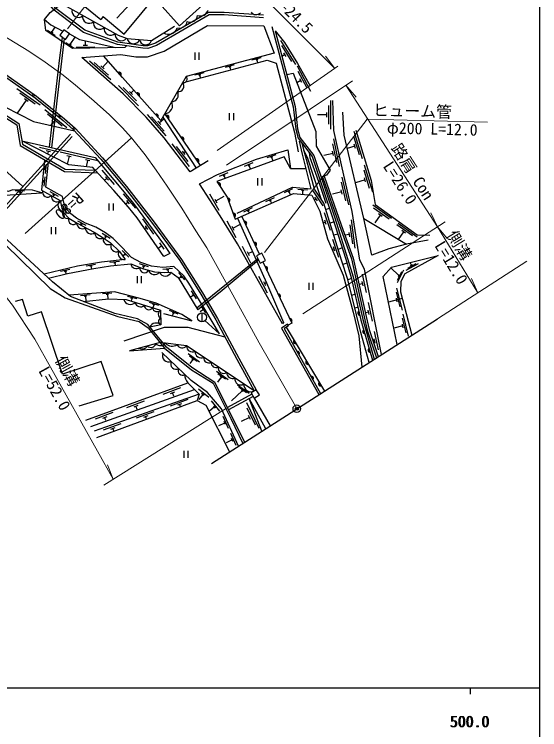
# Model space of a CAD drawing. Units: millimetres at full size, sheet at 1:1000; details may follow other scales. Extents: x 40000 to 680000, y 20000 to 380000.
# Drawn here: x 495838 to 579000, y 198357 to 311656 of the extents above; entities that cross this region are included whole.
import ezdxf
from ezdxf.enums import TextEntityAlignment as Align

# ---------------------------------------------------------------- set-up
doc = ezdxf.new("R2010")
doc.units = ezdxf.units.MM
doc.header["$LTSCALE"] = 1000
doc.header["$PDMODE"] = 32
doc.header["$PDSIZE"] = 500
doc.linetypes.add('CHAIN', pattern=[18.5, 12, -1.5, 3.5, -1.5])
for name, color, linetype, lineweight in [('M-BGD', 7, 'Continuous', 25), ('M-BMK', 2, 'CHAIN', 13), ('M-BMK-OTRS', 5, 'Continuous', 25), ('M-BMK-SRVR', 3, 'Continuous', 25), ('M-STR-HTXT', 7, 'Continuous', 13), ('M-TTL-BAND', 7, 'Continuous', 25)]:
    doc.layers.add(name, color=color, linetype=linetype, lineweight=lineweight)
doc.layers.add('M-OTRS', color=6, linetype='Continuous')
doc.styles.add('ＭＳ ゴシック', font='')
doc.styles.get('ＭＳ ゴシック').set_extended_font_data('MS Gothic')

msp = doc.modelspace()

# ---------------------------------------------------------------- hatches: boundary and pattern name
at = {"layer": 'M-BGD'}
for points in [[(512289, 302435), (512704, 301967, 0.84072)], [(515184, 299164), (515598, 298695, 0.84072)], [(518165, 295795), (518579, 295326, 0.84072)], [(519878, 295638), (520232, 295122, 0.84072)], [(522243, 292192), (522597, 291675, 0.84072)], [(524601, 288754), (524955, 288238, 0.84072)], [(528032, 284946), (528384, 284429, 0.84072)], [(529625, 282523), (529838, 281935, 0.84072)], [(530488, 280140), (530701, 279552, 0.84072)], [(532221, 278864), (532487, 278298, 0.84072)], [(533789, 275528), (534055, 274961, 0.84072)], [(535538, 271668), (535804, 271102, 0.84072)], [(537569, 267347), (537835, 266781, 0.84072)], [(550527, 264013), (550389, 264624, 0.84072)], [(539397, 263456), (539664, 262890, 0.84072)], [(551329, 261084), (551154, 261685, 0.84072)], [(540447, 259501), (540127, 260038, 0.84072)], [(552186, 258146), (552011, 258747, 0.84072)], [(540559, 258259), (540865, 257713, 0.84072)], [(542394, 256237), (542073, 256774, 0.84072)], [(542762, 254316), (543067, 253770, 0.84072)], [(544424, 252832), (544104, 253369, 0.84072)]]:
    msp.add_hatch(color=256, dxfattribs=at).paths.add_polyline_path(points)

# ---------------------------------------------------------------- linework, layer by layer
for p, q in [((509885, 311284), (509514, 310834)), ((509885, 311284), (513235, 308520)), ((501779, 308849), (502304, 309628)), ((501073, 309144), (502317, 308305)), ((501634, 308947), (501924, 308751)), ((503974, 307188), (505218, 306350)), ((504680, 306893), (505464, 308057)), ((507098, 306768), (507083, 307445)), ((540393, 303686), (538019, 307509)), ((504534, 306991), (504825, 306796)), ((505604, 306436), (508604, 306501)), ((506748, 306761), (507448, 306776)), ((513323, 306403), (513603, 306658)), ((539742, 304165), (538160, 306713)), ((524399, 305589), (524399, 304471)), ((525065, 305589), (525065, 304471)), ((538696, 305281), (538200, 304973)), ((538881, 304984), (538512, 305578)), ((507717, 304282), (511099, 301313)), ((508479, 304012), (510733, 302033)), ((509804, 303248), (510682, 304249)), ((534907, 304765), (533456, 304382)), ((534389, 304474), (534051, 304384)), ((534220, 304429), (534336, 303990)), ((509541, 303479), (510067, 303018)), ((530638, 303638), (529188, 303255)), ((530120, 303346), (529782, 303256)), ((529951, 303301), (530072, 302845)), ((542786, 299451), (540668, 303421)), ((542169, 299971), (540756, 302618)), ((525864, 302376), (524413, 301993)), ((525346, 302084), (525008, 301995)), ((525177, 302040), (525302, 301565)), ((541362, 300845), (541033, 301462)), ((512311, 300387), (515473, 297184)), ((541198, 301153), (540556, 300811)), ((499921, 297262), (496249, 299863)), ((499136, 297451), (496688, 299184)), ((513052, 300064), (515160, 297929)), ((514073, 299456), (514565, 298958)), ((514319, 299207), (514760, 299642)), ((497738, 298073), (496267, 295995)), ((498024, 297870), (497453, 298275)), ((545932, 293484), (545932, 297984)), ((545632, 294234), (545632, 297234)), ((504174, 293700), (500680, 296535)), ((503403, 293939), (501073, 295830)), ((516861, 295800), (519806, 292398)), ((525308, 287724), (519663, 295952)), ((529863, 296015), (529863, 294897)), ((530530, 296015), (530530, 294897)), ((545332, 295734), (543832, 295734)), ((545332, 295384), (545332, 296084)), ((502049, 294651), (501569, 294060)), ((502321, 294431), (501777, 294872)), ((517579, 295429), (519542, 293161)), ((518558, 294756), (519016, 294227)), ((518787, 294491), (519507, 295114)), ((519335, 295377), (524602, 287293)), ((550959, 288785), (549649, 293090)), ((547337, 287535), (546410, 291938)), ((550454, 289415), (549581, 292285)), ((502729, 289894), (499804, 290561)), ((520787, 291126), (523527, 287556)), ((521482, 290713), (523308, 288334)), ((546889, 288207), (546271, 291143)), ((549730, 290763), (548536, 290399)), ((549832, 290428), (549628, 291097)), ((501541, 289857), (500859, 290013)), ((501200, 289935), (501107, 289527)), ((506031, 289140), (503106, 289808)), ((504843, 289103), (504161, 289259)), ((504502, 289181), (504218, 287939)), ((509065, 288448), (506039, 289138)), ((522420, 289984), (522846, 289428)), ((522633, 289706), (522898, 289909)), ((537218, 289408), (535804, 288910)), ((536726, 289076), (536396, 288960)), ((536561, 289018), (536769, 288428)), ((546286, 289613), (544819, 289304)), ((546358, 289270), (546214, 289955)), ((500767, 286437), (500916, 287930)), ((507775, 288434), (507093, 288590)), ((507434, 288512), (507204, 287503)), ((533606, 288140), (532217, 287572)), ((533130, 287783), (532806, 287651)), ((500693, 287198), (500482, 287219)), ((500675, 287024), (500710, 287372)), ((511696, 284694), (509767, 286991)), ((532968, 287717), (533212, 287122)), ((539546, 287257), (542037, 287255)), ((552073, 284094), (551200, 286965)), ((552578, 283464), (551268, 287769)), ((500566, 284429), (500716, 285921)), ((510502, 285649), (510138, 285343)), ((510727, 285381), (510277, 285917)), ((529659, 286541), (528275, 285963)), ((529187, 286181), (528864, 286046)), ((529025, 286113), (529217, 285655)), ((534335, 285679), (534335, 284561)), ((535001, 285679), (535001, 284561)), ((548769, 281468), (547746, 285851)), ((551451, 285107), (551247, 285777)), ((500492, 285190), (500291, 285210)), ((500474, 285016), (500509, 285364)), ((548306, 282131), (547624, 285052)), ((551349, 285442), (549819, 284976)), ((497470, 283636), (495970, 283673)), ((496891, 283500), (496541, 283509)), ((496716, 283505), (496708, 283177)), ((502840, 282805), (501534, 283543)), ((539891, 284041), (538535, 283399)), ((539435, 283659), (539119, 283509)), ((539277, 283584), (539536, 283039)), ((542230, 283830), (540733, 283919)), ((541647, 283714), (541298, 283735)), ((541473, 283725), (541439, 283157)), ((544701, 281330), (543051, 283835)), ((547673, 283523), (546212, 283182)), ((547753, 283182), (547594, 283864)), ((502266, 282957), (501961, 283129)), ((502114, 283043), (501967, 282783)), ((515051, 280931), (513138, 283242)), ((514087, 281626), (513640, 282165)), ((526728, 283244), (528217, 280639)), ((527560, 282394), (527907, 281787)), ((527733, 282091), (529036, 282835)), ((536945, 282616), (535592, 281968)), ((536491, 282232), (536176, 282081)), ((536334, 282156), (536538, 281730)), ((543625, 282417), (543343, 282231)), ((543818, 282125), (543433, 282709)), ((504096, 280072), (503497, 281447)), ((510806, 281703), (510806, 280585)), ((511472, 281703), (511472, 280585)), ((513864, 281896), (513499, 281594)), ((533463, 280990), (532125, 280312)), ((555519, 279320), (552610, 281414)), ((503659, 280700), (503489, 280626)), ((503729, 280539), (503590, 280860)), ((533018, 280596), (532706, 280438)), ((532862, 280517), (533025, 280196)), ((545866, 277394), (544917, 280240)), ((545737, 280908), (545154, 280728)), ((555148, 279217), (552714, 280970)), ((553756, 279850), (552879, 278632)), ((554040, 279645), (553472, 280054)), ((507214, 278191), (505894, 278904)), ((517907, 276827), (516174, 279275)), ((529459, 278966), (530879, 276323)), ((534662, 273669), (531839, 279678)), ((545107, 278722), (544734, 278598)), ((545218, 278390), (544996, 279054)), ((546442, 278773), (545818, 278580)), ((549813, 274622), (549202, 279080)), ((551154, 279333), (557927, 275247)), ((501676, 277931), (501676, 276814)), ((502343, 277931), (502343, 276814)), ((506636, 278332), (506329, 278499)), ((506483, 278415), (506397, 278257)), ((516796, 277878), (516502, 277670)), ((516998, 277592), (516594, 278163)), ((530268, 278095), (530599, 277478)), ((530433, 277787), (531618, 278423)), ((549414, 275324), (549006, 278296)), ((558845, 276555), (556410, 278308)), ((559629, 276360), (556621, 278526)), ((511031, 276160), (509765, 276965)), ((510465, 276342), (510170, 276530)), ((547047, 276850), (546414, 276654)), ((548913, 276769), (548172, 276668)), ((548960, 276423), (548865, 277116)), ((557452, 277188), (556576, 275971)), ((557736, 276983), (557168, 277393)), ((510318, 276436), (510124, 276132)), ((519555, 274481), (518859, 275460)), ((547226, 273161), (546259, 276000)), ((513944, 273177), (512915, 274267)), ((519207, 274970), (518633, 274563)), ((531884, 274955), (533249, 272283)), ((546459, 274484), (546165, 274384)), ((546572, 274152), (546346, 274815)), ((547740, 274648), (547110, 274403)), ((513321, 273619), (513038, 273352)), ((513441, 273492), (513201, 273746)), ((532675, 274067), (532993, 273444)), ((532834, 273756), (533530, 274111)), ((508684, 272013), (507204, 271769)), ((512469, 272519), (510980, 272337)), ((511916, 272300), (511569, 272258)), ((511743, 272279), (511791, 271884)), ((517077, 271637), (515657, 272119)), ((524716, 265150), (534364, 272985)), ((548488, 272258), (547847, 272051)), ((557855, 271144), (559836, 272212)), ((558114, 271454), (559435, 272166)), ((558703, 271942), (558483, 272350)), ((558549, 271859), (558857, 272025)), ((504616, 271254), (503156, 270913)), ((504090, 270977), (503750, 270897)), ((503920, 270937), (504006, 270569)), ((508141, 271771), (507796, 271714)), ((507968, 271743), (508036, 271336)), ((516485, 271680), (516153, 271793)), ((516319, 271736), (516200, 271386)), ((520858, 271409), (519366, 271257)), ((520301, 271201), (519953, 271166)), ((520127, 271184), (520166, 270802)), ((556716, 270296), (555423, 271495)), ((556481, 269156), (557488, 271168)), ((556515, 269558), (557186, 270900)), ((515277, 270203), (515277, 269085)), ((515944, 270203), (515944, 269085)), ((522819, 269584), (521869, 270745)), ((522228, 270069), (521870, 269777)), ((522339, 269934), (522117, 270205)), ((534475, 270199), (535862, 267539)), ((549224, 269802), (548635, 269611)), ((551568, 267589), (550950, 270525)), ((556638, 270140), (556794, 270453)), ((535273, 269318), (535596, 268698)), ((535434, 269008), (535725, 269160)), ((542448, 269132), (542448, 268014)), ((543115, 269132), (543115, 268014)), ((550966, 268995), (550410, 268878)), ((551038, 268653), (550894, 269338)), ((511300, 267489), (509805, 267370)), ((524651, 266585), (523870, 267866)), ((556915, 265303), (556317, 267627)), ((557297, 264782), (556400, 268268)), ((507825, 267212), (506330, 267093)), ((507264, 267017), (506915, 266989)), ((507090, 267003), (507153, 266212)), ((510739, 267294), (510390, 267266)), ((510565, 267280), (510619, 266595)), ((515214, 266605), (513762, 266982)), ((514619, 266605), (514281, 266693)), ((514450, 266649), (514339, 266223)), ((524133, 267148), (523663, 266862)), ((524224, 266998), (524042, 267297)), ((549777, 267347), (549230, 267148)), ((557229, 266622), (555065, 266066)), ((556454, 266134), (556314, 266676)), ((518690, 265552), (517258, 265996)), ((518097, 265579), (517762, 265682)), ((517929, 265631), (517781, 265151)), ((525494, 265324), (526099, 264374)), ((550248, 265250), (549722, 265122)), ((552546, 263062), (551928, 265997)), ((521778, 264161), (520401, 264755)), ((521030, 264320), (520849, 263901)), ((521191, 264251), (520870, 264389)), ((525769, 264893), (525269, 264553)), ((525539, 264366), (525539, 262966)), ((551943, 264468), (551409, 264355)), ((552016, 264125), (551871, 264810)), ((558216, 260657), (557395, 264162)), ((526022, 263159), (528294, 261041)), ((557846, 261187), (557299, 263523)), ((538895, 262104), (544927, 251989)), ((539252, 262333), (539089, 262585)), ((557339, 262300), (555900, 261964)), ((557402, 262028), (557275, 262573)), ((553491, 258508), (552870, 261443)), ((552887, 259914), (552624, 259858)), ((552960, 259571), (552815, 260256)), ((525162, 256548), (523344, 257874)), ((524771, 256648), (523559, 257532)), ((524076, 256969), (523634, 256363)), ((524218, 256866), (523935, 257072)), ((529669, 253757), (527851, 255082)), ((528584, 254177), (528004, 253382)), ((529278, 253856), (528066, 254740)), ((528725, 254074), (528442, 254280)), ((533004, 251604), (531186, 252930)), ((507929, 246398), (524384, 252227)), ((522155, 252478), (519343, 251433)), ((521181, 251796), (520525, 251552)), ((520853, 251674), (521014, 251243)), ((526637, 250964), (524990, 252265)), ((525876, 251298), (525491, 251602)), ((531918, 252025), (530221, 250459)), ((532613, 251704), (531401, 252588)), ((532060, 251921), (531777, 252128)), ((523299, 250654), (520487, 249609)), ((525683, 251450), (525032, 250626)), ((528381, 248804), (527047, 250427)), ((533456, 251477), (529583, 249361)), ((533669, 251137), (529762, 249003)), ((535627, 246032), (533029, 250788)), ((535032, 245651), (533029, 250788)), ((533825, 250886), (536344, 246491)), ((516383, 250370), (513571, 249326)), ((515409, 249689), (514753, 249445)), ((515081, 249567), (515242, 249135)), ((522325, 249972), (521669, 249729)), ((521997, 249850), (522158, 249419)), ((527552, 249482), (526740, 248816)), ((527707, 249293), (527396, 249672)), ((534596, 246046), (532639, 250099)), ((534000, 246591), (532695, 249293)), ((511439, 248589), (508626, 247544)), ((517921, 248722), (515108, 247677)), ((533230, 247496), (532925, 248127)), ((510465, 247907), (509809, 247664)), ((510137, 247786), (510297, 247354)), ((516947, 248040), (516291, 247797)), ((516619, 247918), (516779, 247487)), ((529763, 246048), (528904, 247964)), ((529242, 246696), (529041, 247143)), ((533078, 247812), (531727, 247159)), ((512713, 246822), (509901, 245778)), ((511739, 246141), (511083, 245897)), ((511411, 246019), (511572, 245587)), ((529141, 246920), (528183, 246490)), ((530960, 243369), (530102, 245286)), ((530339, 244242), (529381, 243812)), ((530440, 244018), (530239, 244465)), ((522647, 242529), (522647, 241411)), ((523313, 242529), (523313, 241411))]:
    msp.add_line(p, q, dxfattribs=at)
for points in [[(535266, 311117), (529030, 311548), (526700, 311548), (518363, 306713), (516964, 306257), (516187, 306284), (512148, 306869), (506794, 308769), (502151, 312311), (496823, 318681), (496653, 320890), (496964, 323104), (499069, 329747), (499520, 332440), (500411, 337642)], [(535293, 311516), (529044, 311948), (526593, 311948), (518198, 307080), (516907, 306659), (516222, 306683), (512245, 307260), (506987, 309125), (502429, 312602), (497212, 318839), (497055, 320877), (497355, 323015), (499459, 329653), (499914, 332373), (500806, 337574)], [(513235, 308520), (518930, 315420), (509425, 323265), (503359, 315914), (509514, 310834)], [(513323, 306403), (505047, 306223), (500819, 309074), (500614, 310826), (501496, 311950), (503283, 313386), (512297, 308362), (513687, 307829), (517551, 307516), (521178, 309788)], [(500614, 310826), (501633, 309994), (503492, 308979)], [(526538, 288475), (523664, 286721), (519538, 292096), (516721, 295351), (513056, 299063), (506500, 304817), (512685, 305288), (515059, 304911), (516909, 304900), (519559, 305842), (526407, 309884), (535321, 309836), (536963, 305516), (523022, 301832), (519021, 294827), (512987, 301647), (509945, 305080)], [(536627, 309730), (540001, 297015), (540381, 293488), (540749, 292027), (542981, 289127), (546274, 279307), (548299, 272872), (549180, 269998), (550701, 263238), (552556, 256875)], [(504561, 308582), (506165, 307648), (511933, 306373)], [(537120, 309039), (540297, 297070), (540677, 293541), (541025, 292160), (543250, 289270), (546559, 279400), (548586, 272961), (549470, 270075), (550992, 263313), (552820, 257044)], [(537120, 309039), (538631, 307177), (540668, 303890), (542659, 300311)], [(485701, 307064), (490391, 304548), (494492, 302148), (499358, 298703), (503805, 295094), (505458, 293619)], [(501388, 290610), (502986, 304350), (503473, 308008)], [(503731, 307823), (502545, 297941), (501744, 290529)], [(485559, 306743), (490220, 304243), (494302, 301854), (499146, 298424), (503578, 294827), (505213, 293369)], [(523174, 300994), (535865, 304401), (537313, 303910), (540168, 292948), (540756, 289854)], [(481862, 301396), (484624, 301271), (489763, 299306), (498865, 294672), (505372, 293197)], [(538958, 302115), (539965, 302327), (543559, 293106), (543630, 290776), (545850, 286964), (545269, 286161), (544391, 285866)], [(481729, 300487), (489661, 298780), (496577, 294386), (497127, 291111), (503873, 287146), (508635, 286973)], [(481670, 300090), (489507, 298404), (496212, 294144), (496764, 290861), (503757, 286750), (509017, 286558)], [(486523, 282166), (489311, 282720), (500206, 283393), (498713, 283818), (495537, 283876), (494922, 283584), (491389, 284419), (487846, 284609), (487436, 285166), (485019, 290941), (483325, 294989), (482702, 298103)], [(553975, 257784), (551250, 271309), (550532, 272725), (549337, 280409), (547753, 287361), (546412, 293250), (546269, 298015)], [(561352, 275897), (557927, 275247), (555110, 274515), (552417, 273535), (551154, 279333), (548036, 292509), (547826, 296154)], [(505458, 293619), (509801, 288930), (513581, 284397), (517832, 278939), (522301, 272837), (525643, 267536), (528027, 263457), (531383, 257199), (534128, 252195)], [(505213, 293369), (509538, 288699), (513309, 284177), (517552, 278728), (522012, 272640), (525343, 267354), (527722, 263286), (531076, 257032), (533831, 252010)], [(549899, 293300), (552317, 285352), (552962, 281530), (559595, 276754), (561617, 276693)], [(531127, 280185), (539892, 284269), (542840, 284003), (541481, 289506), (540973, 291561)], [(551996, 256517), (550666, 261243), (548615, 269673), (547631, 272717), (544840, 281744), (543362, 283982), (541382, 291214)], [(538305, 262649), (531161, 275325), (528432, 279739), (525138, 284782), (527992, 286296), (534152, 288691), (539131, 290207), (539546, 287257), (538573, 289090), (527883, 285165), (529557, 282709), (530817, 279231), (540057, 283267), (542943, 283038), (544220, 280459), (545419, 276114), (547911, 270333), (549461, 264485), (550388, 260746), (550827, 255768)], [(544478, 282291), (543220, 286051), (542238, 289002), (541689, 290094)], [(542492, 289762), (542590, 288978), (544188, 284612), (545137, 281735)], [(500612, 288599), (500157, 283791), (503112, 282146), (503337, 280944), (503695, 280195), (504457, 279367), (505777, 278584), (508456, 277170), (509766, 276386), (511008, 275502), (512545, 274044), (513406, 272836), (509656, 272376), (505861, 271749), (500584, 270518)], [(528295, 261040), (526000, 264948), (523469, 269102), (522684, 270257), (521095, 271734), (519346, 271557), (517555, 271792), (515842, 272373), (514376, 273157), (512884, 274738), (511483, 276139), (510263, 277034), (508738, 277921), (507081, 278603), (505691, 279355), (504806, 280061), (504112, 280788), (503731, 281663), (503451, 282804), (500852, 284273), (501248, 288225)], [(544616, 285942), (547294, 278208), (549202, 272955), (551234, 263757), (551704, 261652), (553177, 257273)], [(544900, 286037), (547577, 278308), (549490, 273039), (551527, 263822), (551993, 261733), (553438, 257440)], [(532318, 243913), (527572, 253366), (523928, 255715), (519952, 258923), (516956, 262556), (515340, 263425), (511736, 264250), (504754, 266952), (501887, 269313), (494698, 275963), (487284, 280028)], [(487716, 278814), (494424, 275150), (501536, 268255), (503862, 266776), (512208, 263811), (515591, 263020), (517007, 261989), (519632, 258804), (523904, 255366), (527307, 253236), (530119, 247647), (531986, 243700)], [(531188, 279393), (535743, 269120), (538464, 262836), (538305, 262649)], [(556431, 259357), (554238, 270129), (555545, 271636), (562953, 273437), (557637, 270572), (557028, 269356), (556943, 267689), (558771, 260856)], [(501260, 269893), (504243, 270628), (508436, 271411), (511056, 271803), (514268, 272161), (516280, 271354), (518015, 270861), (519638, 270761), (520634, 270839), (521753, 269966), (524901, 264849)], [(534504, 272712), (528421, 267668), (524901, 264849)], [(535164, 272466), (539745, 262717), (539202, 262410)], [(519460, 264260), (523949, 263099), (522364, 264126), (518276, 265889), (515749, 266673), (511706, 267722), (504514, 267149)], [(506080, 249646), (511470, 251306), (509575, 256683), (503457, 254645), (500123, 264543), (497971, 263857), (497122, 266515), (495948, 266157)], [(506773, 266170), (510724, 266606), (513538, 266472), (518988, 264776), (519032, 262454), (517305, 262132)], [(513231, 259945), (519596, 262088), (523281, 262133), (529173, 260580)], [(539089, 262585), (538139, 261975), (544037, 251419)], [(539252, 262333), (538539, 261875), (544290, 251581)], [(533831, 252010), (523099, 259128), (518930, 259655), (514086, 258357), (519632, 258804)], [(531310, 243267), (528651, 249157), (526424, 251756), (523836, 253637), (519186, 258121)], [(507177, 247394), (523300, 253310), (525089, 251522), (524802, 250507)], [(525089, 251522), (519264, 249446), (508481, 245626)], [(508900, 244657), (524802, 250507), (526149, 249734), (529904, 242367)]]:
    msp.add_lwpolyline(points, dxfattribs=at)
for points in [[(518751, 313414), (521972, 309850), (527765, 315084), (524544, 318649)], [(503026, 308328), (503921, 307688), (504561, 308582), (503666, 309222)], [(497045, 291601), (508639, 288955), (514565, 281901), (519623, 275025), (520457, 273757), (519483, 273324), (515307, 279413), (513922, 281111), (511589, 283770), (508635, 286973), (508258, 287381), (504452, 287819)], [(534741, 272249), (535586, 272682), (534994, 273839), (534149, 273407)], [(533825, 250886), (534631, 251390), (534128, 252195), (533322, 251692)]]:
    msp.add_lwpolyline(points, close=True, dxfattribs=at)
for centre, radius in [((498886, 298853), 150), ((503065, 295501), 150), ((505306, 293554), 150), ((525539, 263666), 700)]:
    msp.add_circle(centre, radius, dxfattribs=at)
for centre, radius, start, end in [((505951, 312166), 1002, 164.34072, 317.39074), ((525285, 312644), 1258, 249.44418, 345.80002), ((534096, 312551), 953, 215.12534, 317.67966), ((507654, 311217), 1002, 164.34072, 317.39074), ((509357, 310268), 1002, 164.34072, 317.39074), ((521954, 310741), 1284, 255.9717, 349.3152), ((523653, 311621), 1200, 248.659, 352.57062), ((511059, 309319), 1002, 164.34072, 317.39074), ((520216, 309997), 1512, 239.12479, 340.63935), ((512785, 308469), 1002, 170.16355, 323.15189), ((514678, 307983), 1002, 188.83227, 341.88229), ((516609, 307812), 988, 188.18873, 342.52583), ((512455, 302165), 318, 321.43356, 121.65129), ((522656, 301406), 562, 251.14182, 49.39733), ((521812, 300291), 884, 259.16791, 41.37124), ((515350, 298894), 318, 321.39149, 121.60922), ((520709, 298886), 1079, 270.74429, 29.79487), ((519659, 297185), 1233, 270.20251, 30.33665), ((518331, 295524), 318, 321.39149, 121.60922), ((520010, 295349), 318, 314.34175, 114.55948), ((522375, 291903), 318, 314.34175, 114.55948), ((524733, 288465), 318, 314.34175, 114.55948), ((528163, 284657), 318, 314.17703, 114.39476), ((501129, 283563), 858, 169.51403, 312.29112), ((502567, 282821), 868, 172.86514, 308.94001), ((503667, 281398), 931, 126.55768, 263.54499), ((529680, 282210), 318, 299.81181, 100.02954), ((504228, 280097), 765, 150.49258, 287.39406), ((530543, 279828), 318, 299.81181, 100.02954), ((505183, 279136), 762, 162.4101, 316.26095), ((532305, 278558), 318, 305.06347, 105.2812), ((506598, 278568), 865, 177.26783, 306.88796), ((508012, 277781), 901, 173.92866, 309.84297), ((509445, 276986), 861, 173.10111, 303.9997), ((510727, 276019), 840, 162.43206, 304.06337), ((511951, 274904), 862, 150.96112, 302.01637), ((533873, 275221), 318, 305.06347, 105.2812), ((513211, 273731), 916, 151.16732, 282.29133), ((515178, 272291), 919, 188.14882, 308.13165), ((516410, 271408), 684, 166.48737, 336.75361), ((518024, 271476), 1042, 198.88685, 320.3632), ((519725, 271163), 965, 201.36019, 340.41267), ((535622, 271362), 318, 305.06154, 105.27927), ((514202, 266810), 1095, 196.94015, 314.38452), ((537653, 267041), 318, 305.06154, 105.27927), ((515822, 266199), 871, 191.44191, 313.97365), ((517115, 265562), 688, 179.14853, 326.26702), ((518456, 265360), 790, 193.13662, 312.27893), ((519308, 264175), 680, 118.06528, 244.13918), ((550511, 264330), 318, 112.57013, 272.78786), ((519270, 263013), 608, 115.22122, 246.98324), ((539481, 263150), 318, 305.06154, 105.27927), ((518279, 261698), 1067, 45.10158, 155.98608), ((551294, 261400), 318, 116.14811, 276.36584), ((517474, 259738), 826, 228.58223, 341.42533), ((518975, 260200), 1021, 225.25757, 320.45675), ((520841, 260649), 1539, 225.55687, 300.02126), ((540334, 259798), 318, 130.69787, 290.9156), ((516031, 259757), 1101, 245.47277, 324.53479), ((522414, 259694), 888, 205.1603, 320.41783), ((524064, 259142), 965, 180.84271, 292.04641), ((552151, 258461), 318, 116.14811, 276.36584), ((520285, 257609), 1009, 159.04543, 293.04465), ((525456, 258285), 1030, 182.06996, 290.81917), ((526627, 257256), 808, 175.331, 297.55812), ((540664, 257959), 318, 309.08468, 109.30241), ((521453, 256304), 860, 154.02065, 298.06943), ((527754, 256474), 756, 175.01256, 297.87657), ((542280, 256533), 318, 130.69787, 290.9156), ((522480, 255215), 705, 152.03379, 300.05629), ((528992, 255687), 892, 172.34581, 300.54332), ((524706, 254549), 1874, 178.31343, 221.39804), ((530411, 254917), 966, 179.88853, 293.0006), ((531637, 253823), 873, 166.47955, 306.40958), ((542867, 254017), 318, 309.08468, 109.30241), ((533305, 253035), 1152, 175.7396, 297.14953), ((544311, 253128), 318, 130.69787, 290.9156)]:
    msp.add_arc(centre, radius, start, end, dxfattribs=at)
at = {"layer": 'M-BMK'}
msp.add_lwpolyline([(484806, 312737), (489239, 310816), (493821, 308477), (498120, 305831), (500744, 304089), (503575, 302010), (505498, 300426), (508059, 298256), (510837, 295766), (512893, 293718), (514385, 292084), (516561, 289390), (518312, 286998), (520015, 284456), (522341, 280934), (524594, 277341), (526298, 274696), (530416, 267243), (534586, 259633), (540552, 249186)], dxfattribs=at)
at = {"layer": 'M-BMK-OTRS'}
msp.add_line((527036, 240530), (562817, 263447), dxfattribs=at)
at = {"layer": 'M-BMK-SRVR'}
msp.add_circle((540552, 249186), 600, dxfattribs=at)
at = {"layer": 'M-OTRS'}
msp.add_point((540552, 249186), dxfattribs=at)
at = {"layer": 'M-STR-HTXT'}
for p, q in [((525254, 325445), (512076, 311036)), ((524779, 324925), (546553, 303080)), ((546553, 303080), (545079, 305044)), ((527962, 290076), (547046, 303425)), ((549395, 301115), (529451, 287789)), ((548338, 300409), (562803, 277974)), ((548338, 300409), (549943, 298551)), ((486648, 272865), (504730, 292689)), ((505001, 292324), (487103, 272612)), ((514385, 292084), (497544, 276934)), ((562803, 277974), (561773, 280203)), ((541489, 264232), (564039, 278771)), ((562803, 277974), (569185, 267552)), ((562803, 277974), (564408, 276116)), ((562817, 263447), (576955, 272561)), ((569185, 267552), (568207, 269804)), ((509992, 237087), (529450, 249266)), ((511500, 238031), (510612, 240320))]:
    msp.add_line(p, q, dxfattribs=at)
for points in [[(504255, 309352), (521793, 331980), (541896, 332191)], [(481299, 295891), (486040, 293348), (492355, 288781), (497164, 284394)], [(535435, 273943), (551680, 295049), (570750, 294583)], [(511500, 238031), (499109, 260209), (495536, 265600), (492115, 269842), (488105, 273715)]]:
    msp.add_lwpolyline(points, dxfattribs=at)
at = {"layer": 'M-TTL-BAND'}
for p, q in [((579000, 20000), (579000, 370000)), ((40000, 205000), (579000, 205000)), ((568000, 205000), (568000, 204000))]:
    msp.add_line(p, q, dxfattribs=at)

# ---------------------------------------------------------------- texts
at = {"layer": 'M-STR-HTXT', "style": 'ＭＳ ゴシック'}
for s, rotation, p in [('路肩 Con\u3000L=24.5', 314.907, (527503, 322193)), ('ヒューム管', 358.6, (552565, 295028)), ('φ200 L=12.0', 358.6, (554776, 292227)), ('路肩 Con', 302.812, (554953, 290150)), ('L=26.0', 302.812, (553655, 287319)), ('R=80', 221.974, (505405, 284006)), ('側溝', 301.48, (563738, 276448)), ('L=12.0', 301.48, (561814, 274747)), ('側溝', 299.19, (501752, 256654)), ('L=52.0', 299.19, (499111, 254956))]:
    msp.add_text(s, height=1833, rotation=rotation, dxfattribs=at).set_placement(p, align=Align.BOTTOM_LEFT)
at = {"layer": 'M-TTL-BAND', "style": 'ＭＳ ゴシック'}
for p in [(567844, 198195), (568000, 198195)]:
    msp.add_text('500.0', height=1833, dxfattribs=at).set_placement(p, align=Align.BOTTOM_CENTER)

doc.saveas('drawing.dxf')
